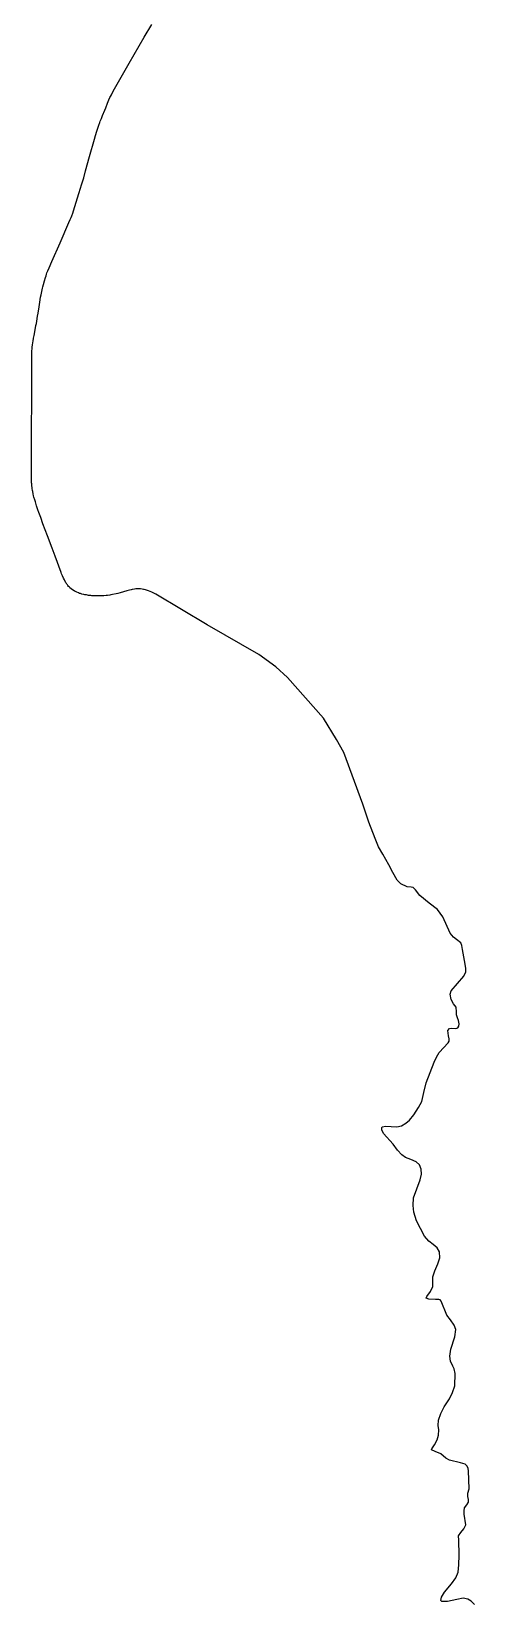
# Model space of a CAD drawing. Header units: millimetres. Extents: x 642261 to 742091, y 6812581 to 6930561.
# Drawn here: x 734909 to 735261, y 6894705 to 6895956 of the extents above; entities that cross this region are included whole.
import ezdxf

# ---------------------------------------------------------------- set-up
doc = ezdxf.new("R2010")
doc.units = ezdxf.units.MM
doc.layers.add('LimiteAreaMunicipio', color=10, linetype='Continuous')
doc.layers.add('LimiteRegional', color=10, linetype='Continuous')

# ---------------------------------------------------------------- blocks, each defined once
blk = doc.blocks.new('compartilhadora_AUTOCAD_OD_1_FMEBLOCK2')
at = {"layer": 'LimiteAreaMunicipio', "color": 7, "linetype": 'Continuous'}
blk.add_lwpolyline([(5386.12215, -2385.0463), (5383.39415, -2382.3473), (5380.67215, -2380.6713), (5376.97715, -2380.0254), (5372.00015, -2380.9874), (5364.71515, -2382.6293), (5360.17715, -2382.4764), (5359.41715, -2381.7244), (5359.80215, -2379.0084), (5362.36115, -2375.1683), (5367.84015, -2368.5083), (5371.28315, -2363.6844), (5373.08315, -2359.2703), (5373.71815, -2353.3493), (5373.98815, -2345.7403), (5373.67815, -2333.6853), (5373.46015, -2330.3054), (5375.11415, -2327.8053), (5377.72215, -2324.8763), (5379.12815, -2321.6213), (5377.90415, -2313.1754), (5377.75515, -2310.4404), (5378.20915, -2308.0134), (5379.90915, -2305.7794), (5381.25415, -2303.5924), (5381.24215, -2301.4124), (5380.71915, -2299.1914), (5380.74815, -2296.4114), (5381.75315, -2293.0914), (5381.29815, -2278.7693), (5381.02115, -2276.9023), (5380.16415, -2274.8384), (5378.57815, -2273.4464), (5375.10315, -2272.3084), (5366.33015, -2270.2214), (5363.20815, -2268.6374), (5359.40815, -2265.0554), (5354.77315, -2263.2124), (5351.91915, -2261.9833), (5352.31515, -2261.1354), (5354.43415, -2258.0993), (5356.32515, -2254.1303), (5357.59315, -2250.2084), (5357.79415, -2246.1594), (5357.33015, -2242.6923), (5357.53015, -2238.5104), (5359.32415, -2233.0294), (5362.00815, -2227.6763), (5366.11115, -2221.5153), (5368.61915, -2216.3424), (5370.36915, -2210.9943), (5370.85015, -2201.1624), (5369.94015, -2197.4754), (5368.86215, -2195.5243), (5366.92815, -2191.5312), (5366.55115, -2187.5304), (5367.23315, -2181.9224), (5370.33715, -2172.0754), (5371.15215, -2166.3773), (5370.06515, -2162.7364), (5367.06315, -2158.7054), (5364.10715, -2154.8513), (5359.60015, -2143.6674), (5358.79415, -2142.7384), (5357.68115, -2142.3883), (5355.10215, -2142.5364), (5349.76315, -2142.1204), (5347.57915, -2141.3764), (5348.10615, -2140.0383), (5351.19715, -2135.9745), (5352.99915, -2132.0064), (5352.98315, -2128.8923), (5353.00315, -2124.4444), (5354.66715, -2119.5433), (5356.86115, -2113.9714), (5358.52715, -2109.4254), (5358.27815, -2104.5795), (5356.43815, -2101.4753), (5353.31025, -2098.6904), (5349.82715, -2095.9964), (5346.24815, -2092.1464), (5340.00015, -2079.8604), (5338.00715, -2072.9773), (5337.22215, -2067.6884), (5337.72415, -2061.6814), (5342.98415, -2047.2424), (5343.98215, -2042.7004), (5343.74015, -2038.8775), (5342.43115, -2035.2813), (5339.74915, -2032.8504), (5335.38115, -2031.0944), (5331.23615, -2029.4263), (5328.29015, -2027.4413), (5324.84515, -2023.6353), (5321.57415, -2018.9384), (5313.83415, -2010.3514), (5312.35115, -2007.5133), (5312.38615, -2005.7784), (5312.91615, -2005.0193), (5315.22625, -2004.5183), (5319.85315, -2004.8934), (5324.34715, -2005.1804), (5328.16715, -2004.3144), (5331.58115, -2002.2954), (5334.41415, -1999.7892), (5337.86015, -1995.5014), (5341.47615, -1989.6554), (5344.11915, -1985.0154), (5345.77115, -1977.8463), (5347.55315, -1970.0974), (5354.11515, -1953.6293), (5355.82815, -1949.6833), (5357.96515, -1945.9584), (5365.10815, -1938.4704), (5366.05615, -1936.9972), (5365.93515, -1935.0414), (5365.45705, -1932.9094), (5365.03315, -1928.5754), (5366.22615, -1927.0123), (5368.11415, -1926.6684), (5371.18515, -1927.0743), (5372.76115, -1926.4653), (5373.62015, -1925.0373), (5373.81015, -1923.1243), (5373.46315, -1920.5914), (5372.58515, -1918.4383), (5371.74915, -1916.0194), (5371.78115, -1913.5953), (5371.40515, -1909.8833), (5369.39015, -1907.2264), (5367.63825, -1903.9885), (5366.68115, -1899.6793), (5367.60115, -1896.9614), (5377.50115, -1885.3453), (5379.08415, -1881.9563), (5379.29115, -1878.8863), (5378.23615, -1872.9774), (5376.67815, -1864.1793), (5376.08215, -1860.8903), (5375.22615, -1858.8054), (5371.87715, -1856.2434), (5369.37615, -1854.3443), (5366.69215, -1851.2453), (5360.88915, -1838.1643), (5356.72815, -1832.4114), (5349.99415, -1827.3394), (5342.54415, -1821.2043), (5339.14415, -1816.7353), (5337.35805, -1814.8793), (5335.84515, -1814.4874), (5332.60215, -1814.4164), (5327.48115, -1811.9114), (5324.72415, -1808.8853), (5321.07815, -1803.0124), (5317.87615, -1796.6954), (5313.16315, -1788.2414), (5309.87315, -1782.3683), (5307.11715, -1775.7843), (5302.04915, -1762.7934), (5297.24915, -1748.6454), (5282.31515, -1707.3564), (5276.53615, -1697.0333), (5265.95415, -1680.2133), (5237.49615, -1647.7293), (5228.06815, -1639.2734), (5214.54815, -1629.5724), (5173.49715, -1606.0723), (5132.66915, -1581.5744), (5131.82515, -1581.0904), (5131.25415, -1580.7854), (5130.09125, -1580.2164), (5129.50015, -1579.9513), (5128.30115, -1579.4554), (5127.07915, -1578.9993), (5126.25215, -1578.7163), (5124.57415, -1578.1882), (5123.44015, -1577.8824), (5122.86815, -1577.7514), (5122.00515, -1577.5843), (5120.70325, -1577.4043), (5119.83415, -1577.3324), (5119.39915, -1577.3123), (5118.74815, -1577.3014), (5117.88415, -1577.3244), (5117.45315, -1577.3524), (5116.81015, -1577.4163), (5115.85415, -1577.5614), (5114.02815, -1577.9233), (5113.11615, -1578.1234), (5111.75115, -1578.4453), (5109.71415, -1578.9843), (5104.55315, -1580.4953), (5102.52315, -1581.0204), (5101.16315, -1581.3384), (5098.41315, -1581.9174), (5097.03405, -1582.1674), (5096.11415, -1582.3083), (5094.26915, -1582.5393), (5093.34615, -1582.6314), (5091.49815, -1582.7743), (5090.58915, -1582.8233), (5089.64915, -1582.8734), (5088.41715, -1582.9193), (5085.95615, -1582.9814), (5084.62715, -1582.9824), (5083.74215, -1582.9564), (5081.97415, -1582.8444), (5081.09115, -1582.7593), (5079.32515, -1582.5344), (5077.56115, -1582.2392), (5076.38515, -1582.0074), (5075.60115, -1581.8373), (5074.03415, -1581.4633), (5072.82705, -1581.1274), (5072.23615, -1580.9384), (5071.36615, -1580.6284), (5070.09215, -1580.1005), (5068.85115, -1579.4914), (5068.24315, -1579.1554), (5067.04615, -1578.4173), (5066.45725, -1578.0144), (5065.58315, -1577.3644), (5064.55815, -1576.5134), (5064.07715, -1576.0704), (5063.39805, -1575.3823), (5062.76915, -1574.6614), (5062.47515, -1574.2864), (5061.92515, -1573.5054), (5061.67115, -1573.0994), (5061.31515, -1572.4664), (5060.10515, -1570.0975), (5059.53015, -1568.9074), (5058.70915, -1567.1083), (5057.94315, -1565.2863), (5057.58215, -1564.3634), (5052.69015, -1551.4604), (5050.26615, -1545.0044), (5046.65915, -1535.3113), (5043.09015, -1525.5993), (5041.32115, -1520.7334), (5039.83115, -1516.5693), (5039.10415, -1514.4853), (5038.04115, -1511.3444), (5037.01815, -1508.1753), (5036.52315, -1506.5763), (5035.90615, -1504.4123), (5035.62815, -1503.3234), (5035.25015, -1501.6834), (5034.91815, -1500.0364), (5034.77015, -1499.2094), (5034.51015, -1497.5524), (5034.39815, -1496.7223), (5034.25315, -1495.4744), (5034.10415, -1493.8064), (5034.04815, -1492.9724), (5033.98715, -1491.7193), (5033.95125, -1489.8373), (5033.94515, -1476.7804), (5033.96015, -1470.2514), (5034.16915, -1407.5753), (5034.17215, -1400.5424), (5034.17515, -1395.4383), (5034.19115, -1392.8854), (5034.26715, -1389.0574), (5034.30015, -1388.2043), (5034.40715, -1386.5003), (5034.56315, -1384.8024), (5034.69215, -1383.6723), (5034.99915, -1381.4173), (5035.17515, -1380.2923), (5035.56115, -1378.0453), (5035.98315, -1375.8013), (5036.87415, -1371.3174), (5037.53015, -1367.9524), (5037.83715, -1366.2674), (5038.16315, -1364.3813), (5038.78115, -1360.6034), (5039.17915, -1358.0824), (5039.96715, -1353.0404), (5040.58115, -1349.2644), (5041.23815, -1345.4994), (5041.59015, -1343.6214), (5042.15715, -1340.8133), (5042.70515, -1338.3263), (5042.99715, -1337.0864), (5043.46015, -1335.2324), (5044.21615, -1332.4643), (5045.05415, -1329.7135), (5045.50815, -1328.3444), (5045.96715, -1327.0454), (5046.28715, -1326.1873), (5046.95715, -1324.4854), (5048.01815, -1321.9603), (5050.22915, -1316.9504), (5056.73215, -1302.1743), (5063.76815, -1286.1514), (5064.82015, -1283.6464), (5065.48215, -1281.9603), (5065.90815, -1280.8304), (5066.72715, -1278.5574), (5067.31715, -1276.8433), (5068.44915, -1273.3973), (5071.69915, -1263.0074), (5072.99415, -1258.8473), (5073.82915, -1256.0644), (5075.44415, -1250.4834), (5077.00715, -1244.8874), (5080.07215, -1233.6763), (5081.62315, -1228.0764), (5082.41415, -1225.2803), (5084.04115, -1219.7044), (5084.88315, -1216.9244), (5085.98555, -1213.4191), (5087.56115, -1208.6313), (5088.27215, -1206.5713), (5088.67305, -1205.4504), (5089.51215, -1203.2223), (5090.38815, -1201.0102), (5092.19115, -1196.6024), (5092.92915, -1194.7774), (5094.39415, -1191.1234), (5095.53915, -1188.4044), (5096.35115, -1186.6133), (5096.77615, -1185.7264), (5097.44415, -1184.4094), (5098.95705, -1181.5673), (5099.98115, -1179.6824), (5102.06015, -1175.9324), (5105.23815, -1170.3453), (5111.68825, -1159.2233), (5119.61615, -1145.5614), (5123.59225, -1138.7394), (5129.58215, -1128.5204)], dxfattribs=at)

msp = doc.modelspace()

# ---------------------------------------------------------------- linework, layer by layer
at = {"layer": 'LimiteRegional', "color": 7, "linetype": 'Continuous'}
msp.add_lwpolyline([(735261.465, 6894705.1821), (735258.737, 6894707.8811), (735256.015, 6894709.5571), (735252.32, 6894710.203), (735247.343, 6894709.241), (735240.058, 6894707.5991), (735235.52, 6894707.752), (735234.76, 6894708.504), (735235.145, 6894711.22), (735237.704, 6894715.0601), (735243.183, 6894721.7201), (735246.626, 6894726.544), (735248.426, 6894730.9581), (735249.061, 6894736.8791), (735249.331, 6894744.4881), (735249.021, 6894756.5431), (735248.803, 6894759.923), (735250.457, 6894762.4231), (735253.065, 6894765.3521), (735254.471, 6894768.6071), (735253.247, 6894777.053), (735253.098, 6894779.788), (735253.552, 6894782.215), (735255.252, 6894784.449), (735256.597, 6894786.636), (735256.585, 6894788.816), (735256.062, 6894791.037), (735256.091, 6894793.817), (735257.096, 6894797.137), (735256.641, 6894811.4591), (735256.364, 6894813.3261), (735255.507, 6894815.39), (735253.921, 6894816.782), (735250.446, 6894817.92), (735241.673, 6894820.007), (735238.551, 6894821.591), (735234.751, 6894825.173), (735230.116, 6894827.016), (735227.262, 6894828.2451), (735227.658, 6894829.093), (735229.777, 6894832.1291), (735231.668, 6894836.0981), (735232.936, 6894840.02), (735233.137, 6894844.069), (735232.673, 6894847.5361), (735232.873, 6894851.718), (735234.667, 6894857.199), (735237.351, 6894862.5521), (735241.454, 6894868.7131), (735243.962, 6894873.886), (735245.712, 6894879.2341), (735246.193, 6894889.066), (735245.283, 6894892.753), (735244.205, 6894894.7041), (735242.271, 6894898.6972), (735241.894, 6894902.698), (735242.576, 6894908.306), (735245.68, 6894918.153), (735246.495, 6894923.8511), (735245.408, 6894927.492), (735242.406, 6894931.523), (735239.45, 6894935.3771), (735234.943, 6894946.561), (735234.137, 6894947.49), (735233.024, 6894947.8401), (735230.445, 6894947.692), (735225.106, 6894948.108), (735222.922, 6894948.852), (735223.449, 6894950.1901), (735226.54, 6894954.2539), (735228.342, 6894958.222), (735228.326, 6894961.3361), (735228.346, 6894965.784), (735230.01, 6894970.6851), (735232.204, 6894976.257), (735233.87, 6894980.803), (735233.621, 6894985.6489), (735231.781, 6894988.7531), (735228.6531, 6894991.538), (735225.17, 6894994.232), (735221.591, 6894998.082), (735215.343, 6895010.368), (735213.35, 6895017.2511), (735212.565, 6895022.54), (735213.067, 6895028.547), (735218.327, 6895042.986), (735219.325, 6895047.528), (735219.083, 6895051.3509), (735217.774, 6895054.9471), (735215.092, 6895057.378), (735210.724, 6895059.134), (735206.579, 6895060.8021), (735203.633, 6895062.7871), (735200.188, 6895066.5931), (735196.917, 6895071.29), (735189.177, 6895079.877), (735187.694, 6895082.7151), (735187.729, 6895084.45), (735188.259, 6895085.2091), (735190.5691, 6895085.7101), (735195.196, 6895085.335), (735199.69, 6895085.048), (735203.51, 6895085.914), (735206.924, 6895087.933), (735209.757, 6895090.4392), (735213.203, 6895094.727), (735216.819, 6895100.573), (735219.462, 6895105.213), (735221.114, 6895112.3821), (735222.896, 6895120.131), (735229.458, 6895136.5991), (735231.171, 6895140.5451), (735233.308, 6895144.27), (735240.451, 6895151.758), (735241.399, 6895153.2312), (735241.278, 6895155.187), (735240.7999, 6895157.319), (735240.376, 6895161.653), (735241.569, 6895163.2161), (735243.457, 6895163.56), (735246.528, 6895163.1541), (735248.104, 6895163.7631), (735248.963, 6895165.1911), (735249.153, 6895167.1041), (735248.806, 6895169.637), (735247.928, 6895171.7901), (735247.092, 6895174.209), (735247.124, 6895176.6331), (735246.748, 6895180.3451), (735244.733, 6895183.002), (735242.9811, 6895186.2399), (735242.024, 6895190.5491), (735242.944, 6895193.267), (735252.844, 6895204.8831), (735254.427, 6895208.2721), (735254.634, 6895211.3421), (735253.579, 6895217.251), (735252.021, 6895226.0491), (735251.425, 6895229.3381), (735250.569, 6895231.423), (735247.22, 6895233.985), (735244.719, 6895235.8841), (735242.035, 6895238.9831), (735236.232, 6895252.0641), (735232.071, 6895257.817), (735225.337, 6895262.889), (735217.887, 6895269.0241), (735214.487, 6895273.4931), (735212.7009, 6895275.3491), (735211.188, 6895275.741), (735207.945, 6895275.812), (735202.824, 6895278.317), (735200.067, 6895281.3431), (735196.421, 6895287.216), (735193.219, 6895293.533), (735188.506, 6895301.987), (735185.216, 6895307.8601), (735182.46, 6895314.4441), (735177.392, 6895327.435), (735172.592, 6895341.583), (735157.658, 6895382.872), (735151.879, 6895393.1951), (735141.297, 6895410.0151), (735112.839, 6895442.4991), (735103.411, 6895450.955), (735089.891, 6895460.656), (735048.84, 6895484.1561), (735008.012, 6895508.654), (735007.168, 6895509.138), (735006.597, 6895509.443), (735005.4341, 6895510.012), (735004.843, 6895510.2771), (735003.644, 6895510.773), (735002.422, 6895511.2291), (735001.595, 6895511.5121), (734999.917, 6895512.0402), (734998.783, 6895512.346), (734998.211, 6895512.477), (734997.348, 6895512.6441), (734996.0461, 6895512.8241), (734995.177, 6895512.896), (734994.742, 6895512.9161), (734994.091, 6895512.927), (734993.227, 6895512.904), (734992.796, 6895512.876), (734992.153, 6895512.8121), (734991.197, 6895512.667), (734989.371, 6895512.3051), (734988.459, 6895512.105), (734987.094, 6895511.7831), (734985.057, 6895511.2441), (734979.896, 6895509.7331), (734977.866, 6895509.208), (734976.506, 6895508.89), (734973.756, 6895508.311), (734972.3769, 6895508.061), (734971.457, 6895507.9201), (734969.612, 6895507.6891), (734968.689, 6895507.597), (734966.841, 6895507.4541), (734965.932, 6895507.4051), (734964.992, 6895507.355), (734963.76, 6895507.3091), (734961.299, 6895507.247), (734959.97, 6895507.246), (734959.085, 6895507.272), (734957.317, 6895507.384), (734956.434, 6895507.4691), (734954.668, 6895507.694), (734952.904, 6895507.9892), (734951.728, 6895508.221), (734950.944, 6895508.3911), (734949.377, 6895508.7651), (734948.1699, 6895509.101), (734947.579, 6895509.29), (734946.709, 6895509.6), (734945.435, 6895510.1279), (734944.194, 6895510.737), (734943.586, 6895511.073), (734942.389, 6895511.8111), (734941.8001, 6895512.214), (734940.926, 6895512.864), (734939.901, 6895513.715), (734939.42, 6895514.158), (734938.7409, 6895514.8461), (734938.112, 6895515.567), (734937.818, 6895515.942), (734937.268, 6895516.723), (734937.014, 6895517.129), (734936.658, 6895517.762), (734935.448, 6895520.1309), (734934.873, 6895521.321), (734934.052, 6895523.1201), (734933.286, 6895524.9421), (734932.925, 6895525.865), (734928.033, 6895538.768), (734925.609, 6895545.224), (734922.002, 6895554.9171), (734918.433, 6895564.6291), (734916.664, 6895569.495), (734915.174, 6895573.6591), (734914.447, 6895575.7431), (734913.384, 6895578.884), (734912.361, 6895582.0531), (734911.866, 6895583.6521), (734911.249, 6895585.8161), (734910.971, 6895586.905), (734910.593, 6895588.545), (734910.261, 6895590.192), (734910.113, 6895591.019), (734909.853, 6895592.676), (734909.741, 6895593.5061), (734909.596, 6895594.754), (734909.447, 6895596.422), (734909.391, 6895597.256), (734909.33, 6895598.5091), (734909.2941, 6895600.3911), (734909.288, 6895613.448), (734909.303, 6895619.977), (734909.512, 6895682.6531), (734909.515, 6895689.686), (734909.518, 6895694.7901), (734909.534, 6895697.343), (734909.61, 6895701.171), (734909.643, 6895702.0241), (734909.75, 6895703.7281), (734909.906, 6895705.426), (734910.035, 6895706.5561), (734910.342, 6895708.8111), (734910.518, 6895709.9361), (734910.904, 6895712.1831), (734911.326, 6895714.4271), (734912.217, 6895718.911), (734912.873, 6895722.276), (734913.18, 6895723.961), (734913.506, 6895725.8471), (734914.124, 6895729.625), (734914.522, 6895732.146), (734915.31, 6895737.188), (734915.924, 6895740.964), (734916.581, 6895744.729), (734916.933, 6895746.607), (734917.5, 6895749.4151), (734918.048, 6895751.9021), (734918.34, 6895753.142), (734918.803, 6895754.996), (734919.559, 6895757.7641), (734920.397, 6895760.5149), (734920.851, 6895761.884), (734921.31, 6895763.183), (734921.63, 6895764.0411), (734922.3, 6895765.743), (734923.361, 6895768.2681), (734925.572, 6895773.278), (734932.075, 6895788.0541), (734939.111, 6895804.077), (734940.163, 6895806.582), (734940.825, 6895808.2681), (734941.251, 6895809.398), (734942.07, 6895811.671), (734942.66, 6895813.3851), (734943.792, 6895816.8311), (734947.042, 6895827.221), (734948.337, 6895831.3811), (734949.172, 6895834.164), (734950.787, 6895839.745), (734952.35, 6895845.341), (734955.415, 6895856.5521), (734956.966, 6895862.152), (734957.757, 6895864.9481), (734959.384, 6895870.524), (734960.226, 6895873.304), (734961.3284, 6895876.8093), (734962.904, 6895881.5971), (734963.615, 6895883.6571), (734964.0159, 6895884.778), (734964.855, 6895887.0061), (734965.731, 6895889.2182), (734967.534, 6895893.626), (734968.272, 6895895.451), (734969.737, 6895899.105), (734970.882, 6895901.824), (734971.694, 6895903.6151), (734972.119, 6895904.502), (734972.787, 6895905.819), (734974.2999, 6895908.6611), (734975.324, 6895910.546), (734977.403, 6895914.296), (734980.581, 6895919.8831), (734987.0311, 6895931.0051), (734994.959, 6895944.667), (734998.9351, 6895951.489), (735004.925, 6895961.708)], dxfattribs=at)

# ---------------------------------------------------------------- block references
at = {"layer": 'LimiteAreaMunicipio', "color": 7, "linetype": 'Continuous'}
msp.add_blockref('compartilhadora_AUTOCAD_OD_1_FMEBLOCK2', (729875.3428, 6897090.2284), dxfattribs=at)

doc.saveas('drawing.dxf')
